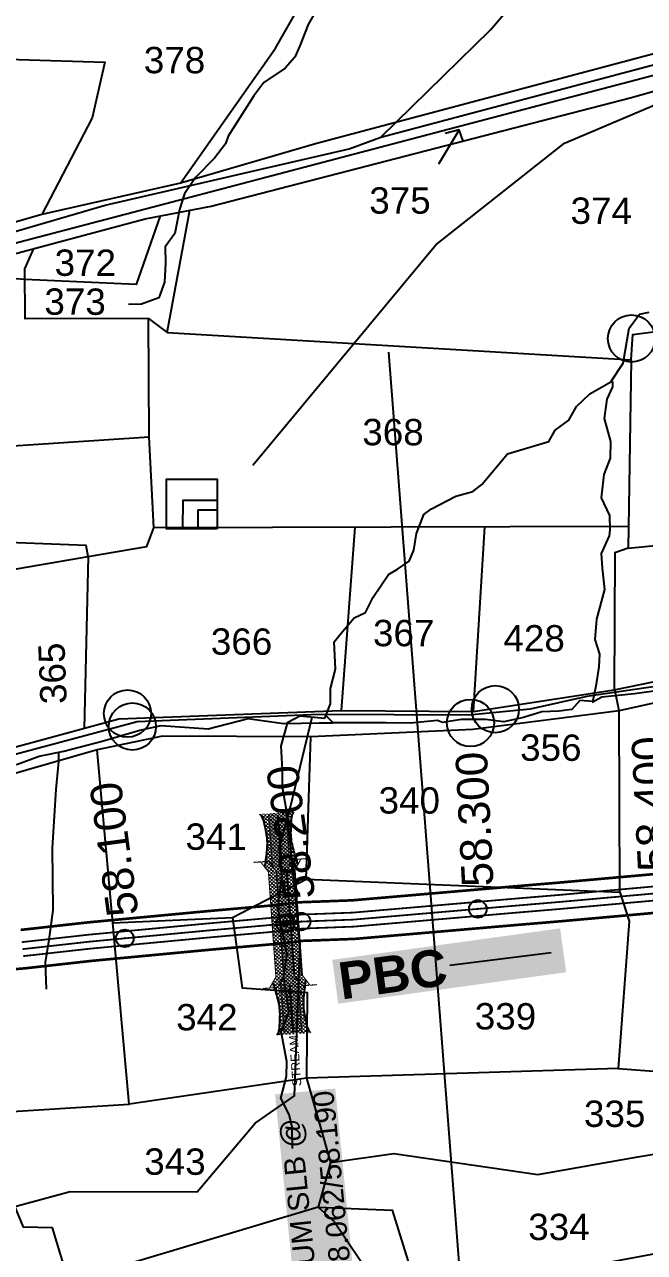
# Model space of a CAD drawing. Header units: inches. Extents: x 213671 to 217429, y 1587875 to 1592833.
# Drawn here: x 215581 to 215934, y 1589899 to 1590597 of the extents above; entities that cross this region are included whole.
import ezdxf
from ezdxf.enums import TextEntityAlignment as Align

# ---------------------------------------------------------------- set-up
doc = ezdxf.new("R2010")
doc.units = ezdxf.units.IN
doc.header["$LTSCALE"] = 15
doc.header["$MEASUREMENT"] = 0
doc.header["$PDMODE"] = 32
doc.header["$PDSIZE"] = 10
doc.linetypes.add('ACAD_ISO02W100', pattern=[15, 12, -3])
doc.linetypes.add('HIDDEN2', pattern=[0.1875, 0.125, -0.0625])
for name, color, linetype in [('BOUNDRY STONES', 240, 'Continuous'), ('CANAL1', 7, 'Continuous'), ('CSMark', 72, 'Continuous'), ('PAPER SIZE', 5, 'Continuous'), ('PLOTS', 7, 'Continuous'), ('PLOTS NO', 7, 'Continuous'), ('ROADS', 1, 'Continuous'), ('STREAMS', 4, 'Continuous'), ('STRUCTURE', 5, 'Continuous'), ('text1', 7, 'Continuous'), ('text2', 7, 'Continuous'), ('wells', 7, 'Continuous')]:
    doc.layers.add(name, color=color, linetype=linetype)
doc.styles.get("Standard").update_dxf_attribs({"font": 'arial.ttf'})
doc.dimstyles.get("Standard").update_dxf_attribs({"dimtxt": 0.18, "dimasz": 0.18, "dimexe": 0.18, "dimexo": 0.0625, "dimgap": 0.09, "dimtad": 0, "dimtih": 1, "dimtoh": 1, "dimdec": 4, "dimzin": 0, "dimdsep": 46, "dimtxsty": 'Standard', "dimcen": 0.09, "dimadec": 0, "dimazin": 0, "dimtfac": 1, "dimtdec": 4, "dimtofl": 0, "dimtmove": 0, "dimatfit": 3, "dimfxl": 1, "dimtolj": 1, "dimtzin": 0, "dimarcsym": 0})

# ---------------------------------------------------------------- blocks, each defined once
blk = doc.blocks.new('gfgfdgfdgdfg')
at = {"layer": 'PLOTS NO', "color": 0}
for points in [[(19731.99, 7370.51), (19753.67, 7348.88)], [(19741.32, 7371.24), (19732.04, 7370.52), (19732.07, 7359.47)]]:
    blk.add_lwpolyline(points, dxfattribs=at)
blk = doc.blocks.new('SLB')
at = {"layer": 'STRUCTURE'}
h = blk.add_hatch(dxfattribs=at)
h.set_pattern_fill('DOTS', color=6, scale=20, angle=320.37225, style=0)
h.set_pattern_definition([(320.372247934, (-159.4327, -72.9564), (1.2786241598, 0.5641323054), [0, -1.25])])
h.paths.add_polyline_path([(769699.52, 1706871.07), (769699.52, 1706861.07), (769729.11, 1706861.07), (769732.11, 1706863.07), (769792.11, 1706863.07), (769795.11, 1706861.07), (769824.69, 1706861.07), (769824.69, 1706871.07), (769795.11, 1706871.07), (769792.11, 1706869.07), (769732.11, 1706869.07), (769729.11, 1706871.07)])
at = {"layer": 'STRUCTURE', "color": 6, "const_width": 0.628}
for points in [[(769726.11, 1706877.07), (769726.11, 1706873.07), (769732.11, 1706869.07), (769792.11, 1706869.07), (769798.11, 1706873.07), (769798.11, 1706877.07)], [(769726.11, 1706855.07), (769726.11, 1706859.07), (769732.11, 1706863.07), (769792.11, 1706863.07), (769798.11, 1706859.07), (769798.11, 1706855.07)]]:
    blk.add_lwpolyline(points, dxfattribs=at)
at = {"layer": 'STRUCTURE', "color": 6, "linetype": 'ACAD_ISO02W100', "ltscale": 0.5, "const_width": 0.5}
for points in [[(769699.52, 1706871.07), (769729.11, 1706871.07)], [(769795.11, 1706871.07), (769824.69, 1706871.07)], [(769699.52, 1706861.07), (769729.11, 1706861.07)], [(769795.11, 1706861.07), (769824.69, 1706861.07)]]:
    blk.add_lwpolyline(points, dxfattribs=at)
at = {"layer": 'STRUCTURE', "color": 6}
blk.add_lwpolyline([(769732.11, 1706863.07), (769792.11, 1706863.07)], dxfattribs=at)
blk.add_lwpolyline([(769732.11, 1706863.07), (769792.11, 1706863.07)], dxfattribs=at)
at = {"layer": 'STRUCTURE', "color": 0}
blk.add_circle((769762.11, 1706866.07), 1.24, dxfattribs=at)
for points in [[(769703.75, 1706866.05), (769726.66, 1706866.05)], [(769818.63, 1706865.84), (769795.72, 1706865.84)]]:
    blk.add_leader(points, dimstyle='Standard', override={"dimasz": 10, "dimgap": 0.09, "dimtad": 0}, dxfattribs=at)
blk = doc.blocks.new('SP')
at = {"layer": 'STRUCTURE'}
h = blk.add_hatch(dxfattribs=at)
h.set_pattern_fill('DASH', color=256, scale=8, style=0)
edge = h.paths.add_edge_path()
edge.add_spline(control_points=[(769825.7, 1706742.15), (769825.25, 1706741.84), (769823.8, 1706740.85), (769820.91, 1706740.27), (769817.02, 1706739.72), (769811.41, 1706738.91), (769804, 1706739.73), (769798.39, 1706741), (769795.61, 1706741.63)], knot_values=[0, 0, 0, 0, 1.613557, 5.24513, 8.624976, 13.470124, 22.190216, 30.746377, 30.746377, 30.746377, 30.746377], degree=3, periodic=0)
edge.add_line((769795.61, 1706741.63), (769792.61, 1706739.63))
edge.add_line((769792.61, 1706739.63), (769732.61, 1706739.63))
edge.add_line((769732.61, 1706739.63), (769729.61, 1706741.63))
edge.add_spline(control_points=[(769729.61, 1706741.63), (769726.85, 1706740.92), (769721.28, 1706739.49), (769713.9, 1706738.46), (769708.26, 1706739.12), (769704.36, 1706739.55), (769701.45, 1706740.05), (769699.97, 1706741), (769699.52, 1706741.29)], knot_values=[0, 0, 0, 0, 8.556161, 17.276253, 22.121402, 25.501247, 29.13282, 30.746377, 30.746377, 30.746377, 30.746377], degree=3, periodic=0)
edge.add_line((769699.52, 1706741.29), (769699.52, 1706722.11))
edge.add_spline(control_points=[(769699.52, 1706722.11), (769699.97, 1706722.41), (769701.42, 1706723.41), (769704.31, 1706723.99), (769708.2, 1706724.53), (769713.82, 1706725.35), (769721.22, 1706724.53), (769726.83, 1706723.26), (769729.61, 1706722.63)], knot_values=[0, 0, 0, 0, 1.613557, 5.24513, 8.624976, 13.470124, 22.190216, 30.746377, 30.746377, 30.746377, 30.746377], degree=3, periodic=0)
edge.add_line((769729.61, 1706722.63), (769732.61, 1706724.63))
edge.add_line((769732.61, 1706724.63), (769792.61, 1706724.63))
edge.add_line((769792.61, 1706724.63), (769795.61, 1706722.63))
edge.add_spline(control_points=[(769795.61, 1706722.63), (769798.37, 1706723.34), (769803.94, 1706724.77), (769811.32, 1706725.8), (769816.96, 1706725.14), (769820.86, 1706724.71), (769823.77, 1706724.21), (769825.25, 1706723.26), (769825.7, 1706722.97)], knot_values=[0, 0, 0, 0, 8.556161, 17.276253, 22.121402, 25.501247, 29.13282, 30.746377, 30.746377, 30.746377, 30.746377], degree=3, periodic=0)
edge.add_line((769825.7, 1706722.97), (769825.7, 1706742.15))
h.paths.add_polyline_path([(769764.16, 1706732.13, -1), (769761.06, 1706732.13, -1)], flags=0)
h.paths.add_polyline_path([(769761.06, 1706732.13, 1), (769764.16, 1706732.13, 1)], flags=16)
at = {"layer": 'STRUCTURE', "const_width": 0.628}
for points in [[(769726.61, 1706747.63), (769726.61, 1706743.63), (769732.61, 1706739.63), (769792.61, 1706739.63), (769798.61, 1706743.63), (769798.61, 1706747.63)], [(769726.61, 1706716.63), (769726.61, 1706720.63), (769732.61, 1706724.63), (769792.61, 1706724.63), (769798.61, 1706720.63), (769798.61, 1706716.63)]]:
    blk.add_lwpolyline(points, dxfattribs=at)
at = {"layer": 'STRUCTURE', "color": 3}
blk.add_lwpolyline([(769732.61, 1706724.63), (769792.61, 1706724.63)], dxfattribs=at)
blk.add_lwpolyline([(769732.61, 1706724.63), (769792.61, 1706724.63)], dxfattribs=at)
at = {"layer": 'STRUCTURE', "color": 0}
blk.add_circle((769762.61, 1706732.13), 1.55, dxfattribs=at)
at = {"layer": 'STRUCTURE'}
for points in [[(769699.52, 1706741.29), (769700.91, 1706740.47), (769704.43, 1706739.58), (769707.78, 1706739.17), (769712.61, 1706738.76), (769721.28, 1706739.66), (769729.61, 1706741.63)], [(769825.7, 1706742.15), (769824.33, 1706741.29), (769820.84, 1706740.29), (769817.5, 1706739.79), (769812.68, 1706739.24), (769803.99, 1706739.9), (769795.61, 1706741.63)], [(769699.52, 1706722.11), (769700.89, 1706722.97), (769704.38, 1706723.96), (769707.72, 1706724.47), (769712.54, 1706725.01), (769721.23, 1706724.36), (769729.61, 1706722.63)], [(769825.7, 1706722.97), (769824.31, 1706723.78), (769820.79, 1706724.68), (769817.44, 1706725.09), (769812.61, 1706725.5), (769803.94, 1706724.6), (769795.61, 1706722.63)]]:
    blk.add_spline(points, degree=3, dxfattribs=at)
at = {"layer": 'STRUCTURE', "color": 0}
blk.add_text('STREAM', height=5, dxfattribs=at).set_placement((769684.29, 1706732.09), align=Align.MIDDLE_CENTER)
for points in [[(769727.44, 1706732.13), (769700.76, 1706732.13)], [(769824.37, 1706732.13), (769800.51, 1706732.13)]]:
    blk.add_leader(points, dimstyle='Standard', override={"dimasz": 10, "dimgap": 0.09, "dimtad": 0}, dxfattribs=at)
blk = doc.blocks.new('PBC')
at = {"layer": 'STRUCTURE', "color": 5, "insert": (13.58, 8.75), "char_height": 30, "width": 181.057, "attachment_point": 1, "rotation": 325.63469, "bg_fill": 1, "box_fill_scale": 1.1, "bg_fill_color": 7, "bg_fill_true_color": 16777215, "bg_fill_transparency": 0}
blk.add_mtext('{\\fArial|b1|i0|c0|p34;\\C256;PBC}', dxfattribs=at)
at = {"layer": 'PAPER SIZE'}
blk.add_leader([(148.6, -102.52), (80.65, -54.71)], dimstyle='Standard', override={"dimasz": 40, "dimgap": 0.09, "dimtad": 0, "dimtfill": 2, "dimtfillclr": 5}, dxfattribs=at)

msp = doc.modelspace()

# ---------------------------------------------------------------- linework, layer by layer
at = {"layer": 'BOUNDRY STONES'}
for centre in [(215926.67, 1590418.78), (215639.81, 1590205.34), (215849.14, 1590207.84), (215642.59, 1590197.96), (215835.04, 1590200)]:
    msp.add_circle(centre, 13.43, dxfattribs=at)
at = {"layer": 'CANAL1', "color": 200, "ltscale": 4, "const_width": 1.5}
for points in [[(215578.99, 1590082.2), (215617.18, 1590086.47), (215684.21, 1590092.78), (215726.03, 1590096.48), (215738.1, 1590097.94), (215767.74, 1590099.04), (215858.9, 1590106.89), (215884.82, 1590109.07), (215941.95, 1590114.18)], [(215545.04, 1590057.45), (215581.08, 1590060.3), (215619.43, 1590064.58), (215686.21, 1590070.88), (215728.32, 1590074.59), (215739.84, 1590075.99), (215769.09, 1590077.08), (215860.76, 1590084.97), (215886.72, 1590087.15), (215943.73, 1590092.25)]]:
    msp.add_lwpolyline(points, dxfattribs=at)
at = {"layer": 'CANAL1', "color": 5, "ltscale": 4, "const_width": 1}
for points in [[(215579.65, 1590075.23), (215617.89, 1590079.5), (215684.84, 1590085.81), (215726.76, 1590089.51), (215738.57, 1590090.94), (215768.17, 1590092.05), (215859.49, 1590099.92), (215885.42, 1590102.09), (215942.52, 1590107.21)], [(215580.41, 1590067.27), (215618.71, 1590071.54), (215685.57, 1590077.85), (215727.59, 1590081.56), (215739.2, 1590082.96), (215768.66, 1590084.07), (215860.17, 1590091.95), (215886.11, 1590094.12), (215943.16, 1590099.23)]]:
    msp.add_lwpolyline(points, dxfattribs=at)
at = {"layer": 'CANAL1', "color": 1, "linetype": 'HIDDEN2', "ltscale": 4, "const_width": 1}
msp.add_lwpolyline([(215580.03, 1590071.25), (215618.3, 1590075.52), (215685.21, 1590081.83), (215727.18, 1590085.53), (215738.88, 1590086.95), (215768.41, 1590088.06), (215859.83, 1590095.93), (215885.77, 1590098.11), (215942.84, 1590103.22)], dxfattribs=at)
at = {"layer": 'PLOTS'}
for points in [[(216060.82, 1590613.13), (215980.72, 1590591.81), (215746.78, 1590529.56), (215669.94, 1590507.23), (215723.99, 1590584.08), (215746.19, 1590623.19), (215799.38, 1590651.78), (215833.41, 1590657.37), (215846.73, 1590724.67), (215884.25, 1590717.25), (215926.04, 1590713.89), (216026.06, 1590708.16), (216152.57, 1590703.81), (216152.5, 1590721.92)], [(214230.3, 1590257.16), (214404.26, 1590266.87), (214543.1, 1590268.54), (214578.29, 1590260.94), (214602.63, 1590255.69), (214627.5, 1590237.41), (214772.43, 1590248.06), (214879.66, 1590274.52), (214984.95, 1590300.5), (215084.61, 1590327.44), (215232.98, 1590369.2), (215342.02, 1590399.9), (215388.64, 1590413.02), (215488.04, 1590443.67), (215649.82, 1590486.89), (215687.43, 1590494.17), (215926.01, 1590555.8), (216086.25, 1590600.96)], [(215662.41, 1590422.21), (215926.53, 1590406.6), (215927.39, 1590421.07), (216002.19, 1590430.66), (216051.28, 1590440.78), (216062.89, 1590594.38)], [(215669.94, 1590507.23), (215591.04, 1590489.34), (215478.59, 1590456.97), (215430.77, 1590443.2), (215433.26, 1590517.19), (215445.5, 1590581.68), (215540.61, 1590578.75), (215626.87, 1590576.09), (215619.77, 1590544.37), (215591.04, 1590489.34)], [(215658.4, 1590488.55), (215644.79, 1590449.54), (215581.38, 1590452.31), (215533.87, 1590455.91)], [(215617.45, 1590294.65), (215650.74, 1590300.34), (215654.86, 1590311.04), (215652.06, 1590362.78), (215651.74, 1590430.24), (215662.41, 1590422.21), (215675.21, 1590491.81)], [(216877.91, 1590483.91), (216873.15, 1590474.12), (216754.89, 1590428.73), (216660.09, 1590397.12), (216540.86, 1590381.57), (216536.36, 1590384.44), (216491.07, 1590376.71), (216429.8, 1590366.26), (216407.63, 1590369.69), (216356.81, 1590350.74), (216299.74, 1590334.89), (216189.01, 1590319.09), (216158.78, 1590314.77), (216131.52, 1590299.56), (216097.7, 1590269.31), (216068.02, 1590253.42), (216028.88, 1590237.67), (215993.59, 1590223.47), (215919.65, 1590206.98), (215836.33, 1590196.24), (215744.1, 1590192.1), (215659.76, 1590192.43), (215622.53, 1590184.68)], [(215651.74, 1590430.24), (215581.49, 1590429.91), (215581.36, 1590458.46), (215586.43, 1590469.95)], [(215481.73, 1590441.72), (215485.63, 1590351.76), (215652.06, 1590362.78)], [(215926.53, 1590406.6), (215924.69, 1590299.38), (215998.66, 1590306.7), (215999.15, 1590334.7)], [(215924.9, 1590311.73), (215654.86, 1590311.04)], [(215769.29, 1590311.33), (215761.43, 1590207.05)], [(215836.79, 1590206.55), (215843.27, 1590311.52)], [(215504.15, 1590275.29), (215572.35, 1590286.94), (215617.45, 1590294.65), (215616.37, 1590300.94), (215557.18, 1590303.18), (215503.13, 1590285.61), (215503.95, 1590275.27)], [(215924.69, 1590299.38), (215917.18, 1590296.77), (215916.76, 1590218.9)], [(215617.45, 1590294.65), (215615.23, 1590196.92)], [(215356.98, 1590123.54), (215466.76, 1590156.54), (215572.11, 1590185.19), (215634.94, 1590202.28), (215761.43, 1590207.05), (215836.79, 1590206.55), (215916.76, 1590218.9), (216001.11, 1590236.16)], [(215919.08, 1590003.4), (215994.84, 1589997.69), (215993.59, 1590223.47)], [(215741.6, 1590111.06), (215919.99, 1590103.76), (215919.65, 1590206.98), (215917.19, 1590218.98)], [(215631.45, 1590086.28), (215699.55, 1590089.27), (215741.6, 1590111.06), (215744.1, 1590192.1)], [(215448.72, 1589968.59), (215558.86, 1589977.84), (215640.82, 1589982.98), (215631.45, 1590086.28), (215622.53, 1590184.68), (215487.79, 1590146.02)], [(215919.99, 1590103.76), (215925.39, 1590087.11), (215919.08, 1590003.4), (215741.67, 1589997.82), (215640.82, 1589982.98)], [(215699.55, 1590089.27), (215705.05, 1590049.29), (215742.09, 1590046.49), (215741.67, 1589997.82), (215755.31, 1589949.81), (215748.41, 1589924.46), (215606.36, 1589881.84), (215597.12, 1589912.62), (215580.69, 1589913.07), (215555.4, 1589973.77), (215555.09, 1589977.52)], [(215755.31, 1589949.81), (215791.39, 1589954.99), (215873.43, 1589942.99), (215930.27, 1589953.1), (216016.24, 1589967.41)], [(215748.41, 1589924.46), (215757.41, 1589916.18), (215831.51, 1589806.13), (215648.88, 1589827.69), (215606.36, 1589881.84), (215613.82, 1589806.74), (215501.92, 1589800.34), (215515.27, 1589832.05), (215559.88, 1589836.88), (215606.36, 1589881.84)], [(215748.41, 1589924.46), (215790.44, 1589922.69), (215810.98, 1589856.83), (215846.47, 1589858.63), (215862.05, 1589883.41), (215957.63, 1589901.34), (216007.25, 1589907.65)]]:
    msp.add_lwpolyline(points, dxfattribs=at)
at = {"layer": 'ROADS'}
for points in [[(216855, 1590835.08), (216815.1, 1590817.61), (216629.38, 1590755.58), (216412.73, 1590702.51), (216277.91, 1590665.05), (216058.87, 1590599.86), (216036.65, 1590594.02), (215854.71, 1590546.25), (215661.54, 1590495.53), (215472.17, 1590445.81), (215265.17, 1590384.75), (215081.46, 1590330.57), (214892.35, 1590283.83), (214777.33, 1590255.4), (214628.42, 1590247.29), (214593.02, 1590263.59), (214562.08, 1590270.19), (214420.63, 1590271.86), (214230.56, 1590262.22)], [(215783.95, 1590533.32), (215846.49, 1590594.5), (215910.18, 1590669.21), (215932.56, 1590717.55)], [(215711.06, 1590346.62), (215815.23, 1590472.12), (215888.47, 1590530.01), (215996.29, 1590575.61), (216036.65, 1590594.02)], [(214230.87, 1590268.33), (214288.32, 1590268.97), (214402.14, 1590276.28), (214505.17, 1590278.14), (214583.98, 1590272.41), (214614.29, 1590262.43), (214631.56, 1590256.74), (214751.94, 1590258.58), (214797.57, 1590264.57), (214877.02, 1590287.77), (214975.32, 1590312.59), (215073.8, 1590337.46), (215143.66, 1590355.73), (215210.58, 1590373.23), (215332.14, 1590408.66), (215435.8, 1590438.88), (215537.91, 1590468.64), (215627.14, 1590494.65), (215765.91, 1590526.73), (215783.95, 1590533.32), (215952.72, 1590578.23)], [(215945.46, 1590221.59), (215901.25, 1590215), (215869.09, 1590207.84), (215834.11, 1590204.51), (215749.04, 1590204.73), (215645.32, 1590200.59), (215516.88, 1590166.32), (215400.41, 1590133.17), (215290.85, 1590098.72)], [(215375.37, 1589763.62), (215481.37, 1589837.38), (215516.64, 1589890.22), (215549.76, 1589917.83), (215607.15, 1589933.25), (215679.38, 1589933.14), (215712.51, 1589972.21), (215734.86, 1589987.84), (215738.01, 1590074.11), (215731.14, 1590145.91), (215744.96, 1590203.36)]]:
    msp.add_lwpolyline(points, dxfattribs=at)
at = {"layer": 'STREAMS'}
for points in [[(215749.44, 1590609.47), (215742.61, 1590597.44), (215737.88, 1590585.41), (215734.99, 1590578.87), (215729.48, 1590572.6), (215717.42, 1590564.51), (215711.65, 1590556.93), (215697.15, 1590534.04), (215695.57, 1590529.59), (215689.27, 1590521.49), (215678.52, 1590510.51), (215672.22, 1590501.1), (215669.33, 1590492.21), (215666.69, 1590478.6), (215661.17, 1590471.02), (215661.42, 1590461.6), (215660.88, 1590450.87), (215657.73, 1590441.98), (215647.77, 1590438.33), (215640.44, 1590438.08)], [(215733.67, 1589957.72), (215733.49, 1589969.94), (215731.89, 1589977.15), (215727.1, 1589986.37), (215730.32, 1589998.78), (215730.54, 1590007.39), (215727.36, 1590024.42), (215731.78, 1590035.83), (215728.61, 1590055.47), (215730.63, 1590068.28), (215726.84, 1590087.03), (215725.45, 1590095.05), (215727.69, 1590112.27), (215726.11, 1590128.89), (215731.14, 1590145.91), (215727.96, 1590163.42), (215727.98, 1590173.24), (215727.19, 1590187.06), (215731.02, 1590200.47), (215737.84, 1590204.07), (215752.07, 1590202.64), (215755.29, 1590210.85), (215755.3, 1590219.66), (215758.13, 1590230.68), (215757.36, 1590246.23), (215762.38, 1590252.23), (215768.8, 1590259.84), (215775.22, 1590262.83), (215779.64, 1590271.64), (215788.28, 1590284.44), (215793.5, 1590287.44), (215800.12, 1590292.03), (215802.73, 1590298.24), (215804.35, 1590307.85), (215808.57, 1590318.66), (215812.79, 1590321.86), (215826.63, 1590329.05), (215836.45, 1590331.63), (215841.47, 1590335.63), (215856.13, 1590353.24), (215879.65, 1590360.1), (215883.26, 1590366.7), (215891.09, 1590372.3), (215895.31, 1590380.1), (215902.94, 1590387.3), (215914.97, 1590394.09), (215922, 1590404.7), (215925.44, 1590424.72), (215931.26, 1590432.72), (215936.68, 1590433.72)], [(215915.84, 1590394.32), (215915.84, 1590391.31), (215912.61, 1590384.27), (215911.18, 1590373.21), (215914.78, 1590360.12), (215914.57, 1590350.67), (215910.93, 1590341.42), (215909.5, 1590328.14), (215914.11, 1590318.07), (215914.3, 1590309.9), (215913.89, 1590306.48), (215909.45, 1590296.43), (215910.04, 1590288.18), (215911.23, 1590275.9), (215906.77, 1590259.01), (215905.75, 1590247.54), (215908.56, 1590239.09), (215908.14, 1590231.85), (215906.31, 1590220.98), (215904.69, 1590212.74), (215904.69, 1590212.13), (215897.22, 1590212.68), (215892.78, 1590207.66), (215885.33, 1590206.66), (215875.67, 1590206.28), (215865.2, 1590203.07), (215853.92, 1590200.68), (215843.65, 1590201.9), (215829.97, 1590201.92), (215819.09, 1590200.33), (215816.27, 1590201.34), (215800.97, 1590199.95), (215787.08, 1590199.98), (215774.8, 1590199.99), (215764.53, 1590200.01), (215756.88, 1590200.02), (215753.27, 1590203.65)], [(215904.37, 1590211.87), (215909.83, 1590214.9), (215928.44, 1590216.69), (215947.86, 1590219.48)], [(215303.73, 1590102.14), (215317.08, 1590105.55), (215335.09, 1590111.59), (215351.07, 1590117.83), (215366.25, 1590121.65), (215378.59, 1590124.46), (215389.51, 1590125.05), (215416.81, 1590128.44), (215436.84, 1590134.27), (215465.57, 1590144.94), (215488.64, 1590150.36), (215517.37, 1590159.21), (215546.7, 1590169.87), (215577.25, 1590176.49), (215589.59, 1590181.12), (215603.67, 1590183.84), (215625.32, 1590189.67), (215646.76, 1590195.9), (215658.9, 1590198.51), (215685.8, 1590196.65), (215708.45, 1590202.47), (215728.67, 1590199.61), (215748.89, 1590199.99), (215756.58, 1590199.97)], [(215593.74, 1590048.39), (215593.16, 1590063.68), (215595.22, 1590076.53), (215597.49, 1590093.45), (215597.13, 1590128.93), (215599.21, 1590162.09), (215600.67, 1590177.99), (215600.67, 1590182.89)]]:
    msp.add_lwpolyline(points, dxfattribs=at)
at = {"layer": 'text2', "color": 3, "linetype": 'Continuous'}
msp.add_lwpolyline([(215788.32, 1590411.07), (215853.37, 1589568.69)], dxfattribs=at)
for p in [(215839.19, 1590094.15), (215638.29, 1590077.41)]:
    msp.add_point(p, dxfattribs=at)
at = {"layer": 'text2'}
for p in [(215729.66, 1590085.83), (215738.88, 1590086.95)]:
    msp.add_point(p, dxfattribs=at)
at = {"layer": 'wells'}
for points in [[(215690.8, 1590310.41), (215662.04, 1590310.45), (215662.09, 1590338.83), (215690.85, 1590338.78)], [(215690.8, 1590310.41), (215662.04, 1590310.45), (215662.09, 1590338.83), (215690.85, 1590338.78)], [(215690.8, 1590310.41), (215671.38, 1590310.44), (215671.41, 1590326.77), (215690.83, 1590326.74)], [(215690.8, 1590310.41), (215679.99, 1590310.42), (215680.01, 1590321.36), (215690.82, 1590321.34)]]:
    msp.add_lwpolyline(points, close=True, dxfattribs=at)

# ---------------------------------------------------------------- block references
at = {"layer": 'PAPER SIZE', "xscale": 0.7, "yscale": 0.7, "zscale": 0.7, "rotation": 42.22836566459384}
msp.add_blockref('PBC', (215755.78, 1590052.44), dxfattribs=at)
at = {"layer": 'STRUCTURE', "color": 0, "rotation": 94.072978007485}
for name, p in [('SP', (1972825.19, 943491.44)), ('SLB', (1972958.76, 943501.46))]:
    msp.add_blockref(name, p, dxfattribs=at)
at = {"layer": 'text1', "xscale": 0.7487261496026493, "yscale": 0.7487261496026493, "zscale": 0.7487261496026493, "rotation": 284.2296268615405}
msp.add_blockref('gfgfdgfdgdfg', (206847.88, 1603501.73), dxfattribs=at)

# ---------------------------------------------------------------- texts
at = {"layer": 'CSMark', "color": 1}
for s, rotation, p in [('58.400', 92.87955, (215939.41, 1590115.53)), ('58.300', 92.87955, (215839.21, 1590106.77)), ('58.200', 97.66237, (215737.85, 1590099.53)), ('58.100', 97.66237, (215637.26, 1590089.98))]:
    msp.add_text(s, height=18, rotation=rotation, dxfattribs=at).set_placement(p, align=Align.MIDDLE_LEFT)
at = {"layer": 'PLOTS NO'}
for s, rotation, p in [('378', 359.91135, (215649.09, 1590569.78)), ('375', 359.91135, (215777.41, 1590489.88)), ('374', 359.91135, (215891.98, 1590484.06)), ('372', 359.91135, (215598.33, 1590454.46)), ('373', 359.91135, (215592.5, 1590432.3)), ('368', 359.91135, (215773.45, 1590358.05)), ('367', 359.91135, (215779.53, 1590243.67)), ('366', 359.91135, (215687.24, 1590238.83)), ('428', 359.91135, (215853.78, 1590240.71)), ('365', 92.20415, (215605.27, 1590211)), ('356', 359.91135, (215863.27, 1590178.46)), ('340', 359.91135, (215782.72, 1590148.43)), ('341', 359.91135, (215672.81, 1590127.8)), ('342', 359.91135, (215667.5, 1590025.03)), ('339', 359.91135, (215837.46, 1590025.57)), ('335', 359.91135, (215899.62, 1589970.09)), ('343', 359.91135, (215649.34, 1589942.86)), ('334', 359.91135, (215867.9, 1589905.69))]:
    msp.add_text(s, height=15, rotation=rotation, dxfattribs=at).set_placement(p)
at = {"layer": 'STRUCTURE', "color": 5, "insert": (215738.48, 1589851.79, 32.4), "char_height": 12, "width": 136.3274, "attachment_point": 1, "rotation": 95.61547, "bg_fill": 1, "box_fill_scale": 1.1, "bg_fill_color": 7, "bg_fill_true_color": 16777215, "bg_fill_transparency": 0}
msp.add_mtext('SP CUM SLB @ \\PKM 58.062/58.190', dxfattribs=at)

doc.saveas('drawing.dxf')
